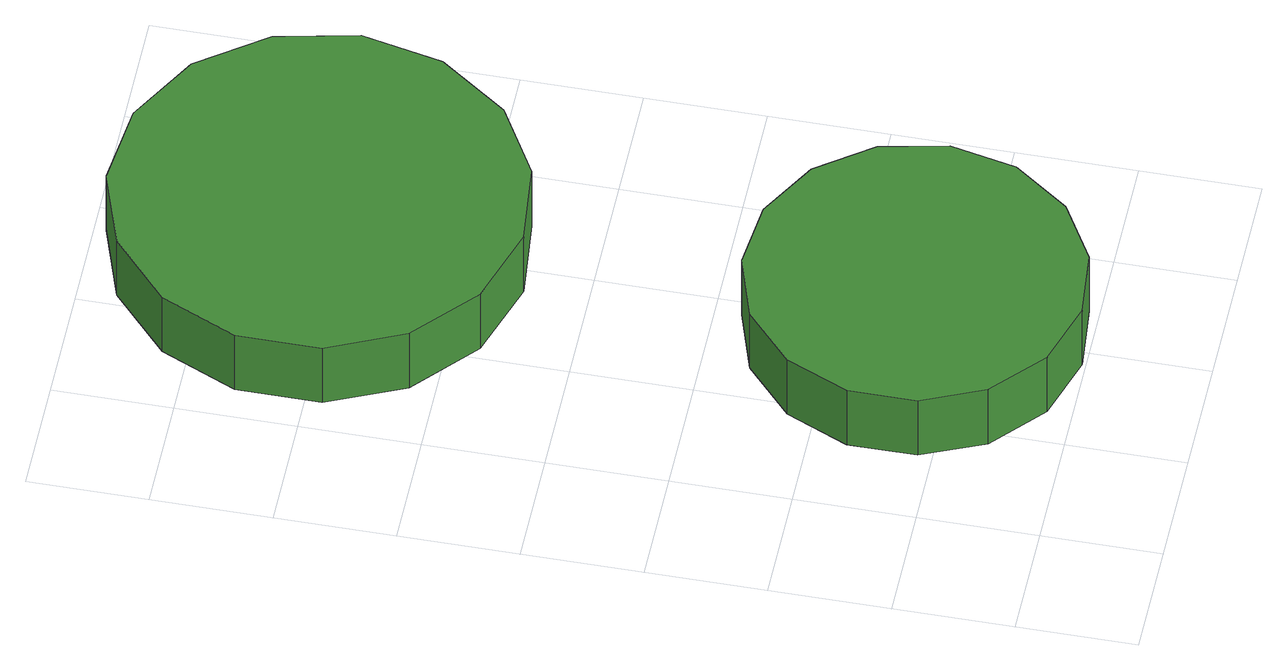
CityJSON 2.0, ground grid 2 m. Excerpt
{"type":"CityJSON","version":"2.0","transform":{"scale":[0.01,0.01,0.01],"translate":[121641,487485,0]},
"CityObjects":{
"tree1":{"type":"SolitaryVegetationObject","attributes":{"function":"something"},"geometry":[{"type":"MultiSurface","lod":"1","boundaries":[[[0,1,2,3,4,5,6,7,8,9,10,11,12,13,14]],[[15,16,17,18,19,20,21,22,23,24,25,26,27,28,29]],[[0,29,28,1]],[[1,28,27,2]],[[2,27,26,3]],[[3,26,25,4]],[[4,25,24,5]],[[5,24,23,6]],[[6,23,22,7]],[[7,22,21,8]],[[8,21,20,9]],[[9,20,19,10]],[[10,19,18,11]],[[11,18,17,12]],[[12,17,16,13]],[[13,16,15,14]],[[14,15,29,0]]]}]},
"tree2":{"type":"SolitaryVegetationObject","attributes":{"function":"something"},"geometry":[{"type":"MultiSurface","lod":"1","boundaries":[[[30,31,32,33,34,35,36,37,38,39,40,41,42,43,44]],[[45,46,47,48,49,50,51,52,53,54,55,56,57,58,59]],[[30,59,58,31]],[[31,58,57,32]],[[32,57,56,33]],[[33,56,55,34]],[[34,55,54,35]],[[35,54,53,36]],[[36,53,52,37]],[[37,52,51,38]],[[38,51,50,39]],[[39,50,49,40]],[[40,49,48,41]],[[41,48,47,42]],[[42,47,46,43]],[[43,46,45,44]],[[44,45,59,30]]]}]}
},
"vertices":[
[681,281,140],[657,394,140],[589,487,140],[489,545,140],[375,557,140],[265,522,140],[179,444,140],[133,339,140],[133,224,140],[179,119,140],[265,41,140],[375,6,140],[489,18,140],[589,76,140],[657,169,140],[657,169,13],[589,76,13],[489,18,13],[375,6,13],[265,41,13],[179,119,13],[133,224,13],[133,339,13],[179,444,13],[265,522,13],[375,557,13],[489,545,13],[589,487,13],[657,394,13],[681,281,13],
[709,1239,165],[679,1377,165],[596,1491,165],[474,1561,165],[334,1576,165],[200,1533,165],[95,1438,165],[37,1309,165],[37,1168,165],[95,1039,165],[200,945,165],[334,901,165],[474,916,165],[596,986,165],[679,1101,165],[679,1101,38],[596,986,38],[474,916,38],[334,901,38],[200,945,38],[95,1039,38],[37,1168,38],[37,1309,38],[95,1438,38],[200,1533,38],[334,1576,38],[474,1561,38],[596,1491,38],[679,1377,38],[709,1239,38]
]}
